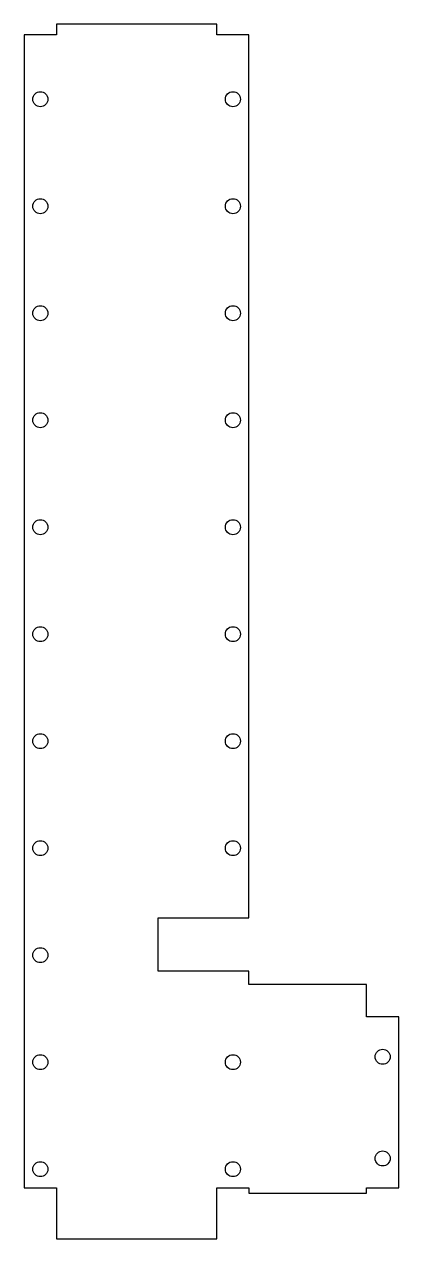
# Model space of a CAD drawing. Extents: x -21 to 49, y 3 to 230.
import ezdxf

# ---------------------------------------------------------------- set-up
doc = ezdxf.new("R2010")
doc.units = 0
doc.layers.add('TOP_PLATE', color=198, linetype='CONTINUOUS')

msp = doc.modelspace()

# ---------------------------------------------------------------- linework, layer by layer
at = {"layer": 'TOP_PLATE'}
msp.add_lwpolyline([(21, 63), (21, 228), (15, 228), (15, 230), (-15, 230), (-15, 228), (-21, 228), (-21, 12.5), (-15, 12.5), (-15, 3), (15, 3), (15, 12.5), (21, 12.5), (21, 11.5), (43, 11.5), (43, 12.5), (49, 12.5), (49, 44.5), (43, 44.5), (43, 50.5), (21, 50.5), (21, 53), (4, 53), (4, 63), (21, 63)], dxfattribs=at)
for centre in [(-18, 216), (18, 216), (-18, 196), (18, 196), (-18, 176), (18, 176), (-18, 156), (18, 156), (-18, 136), (18, 136), (-18, 116), (18, 116), (-18, 96), (18, 96), (-18, 76), (18, 76), (-18, 56), (-18, 36), (18, 36), (46, 37), (46, 18), (-18, 16), (18, 16)]:
    msp.add_circle(centre, 1.4, dxfattribs=at)

doc.saveas('drawing.dxf')
